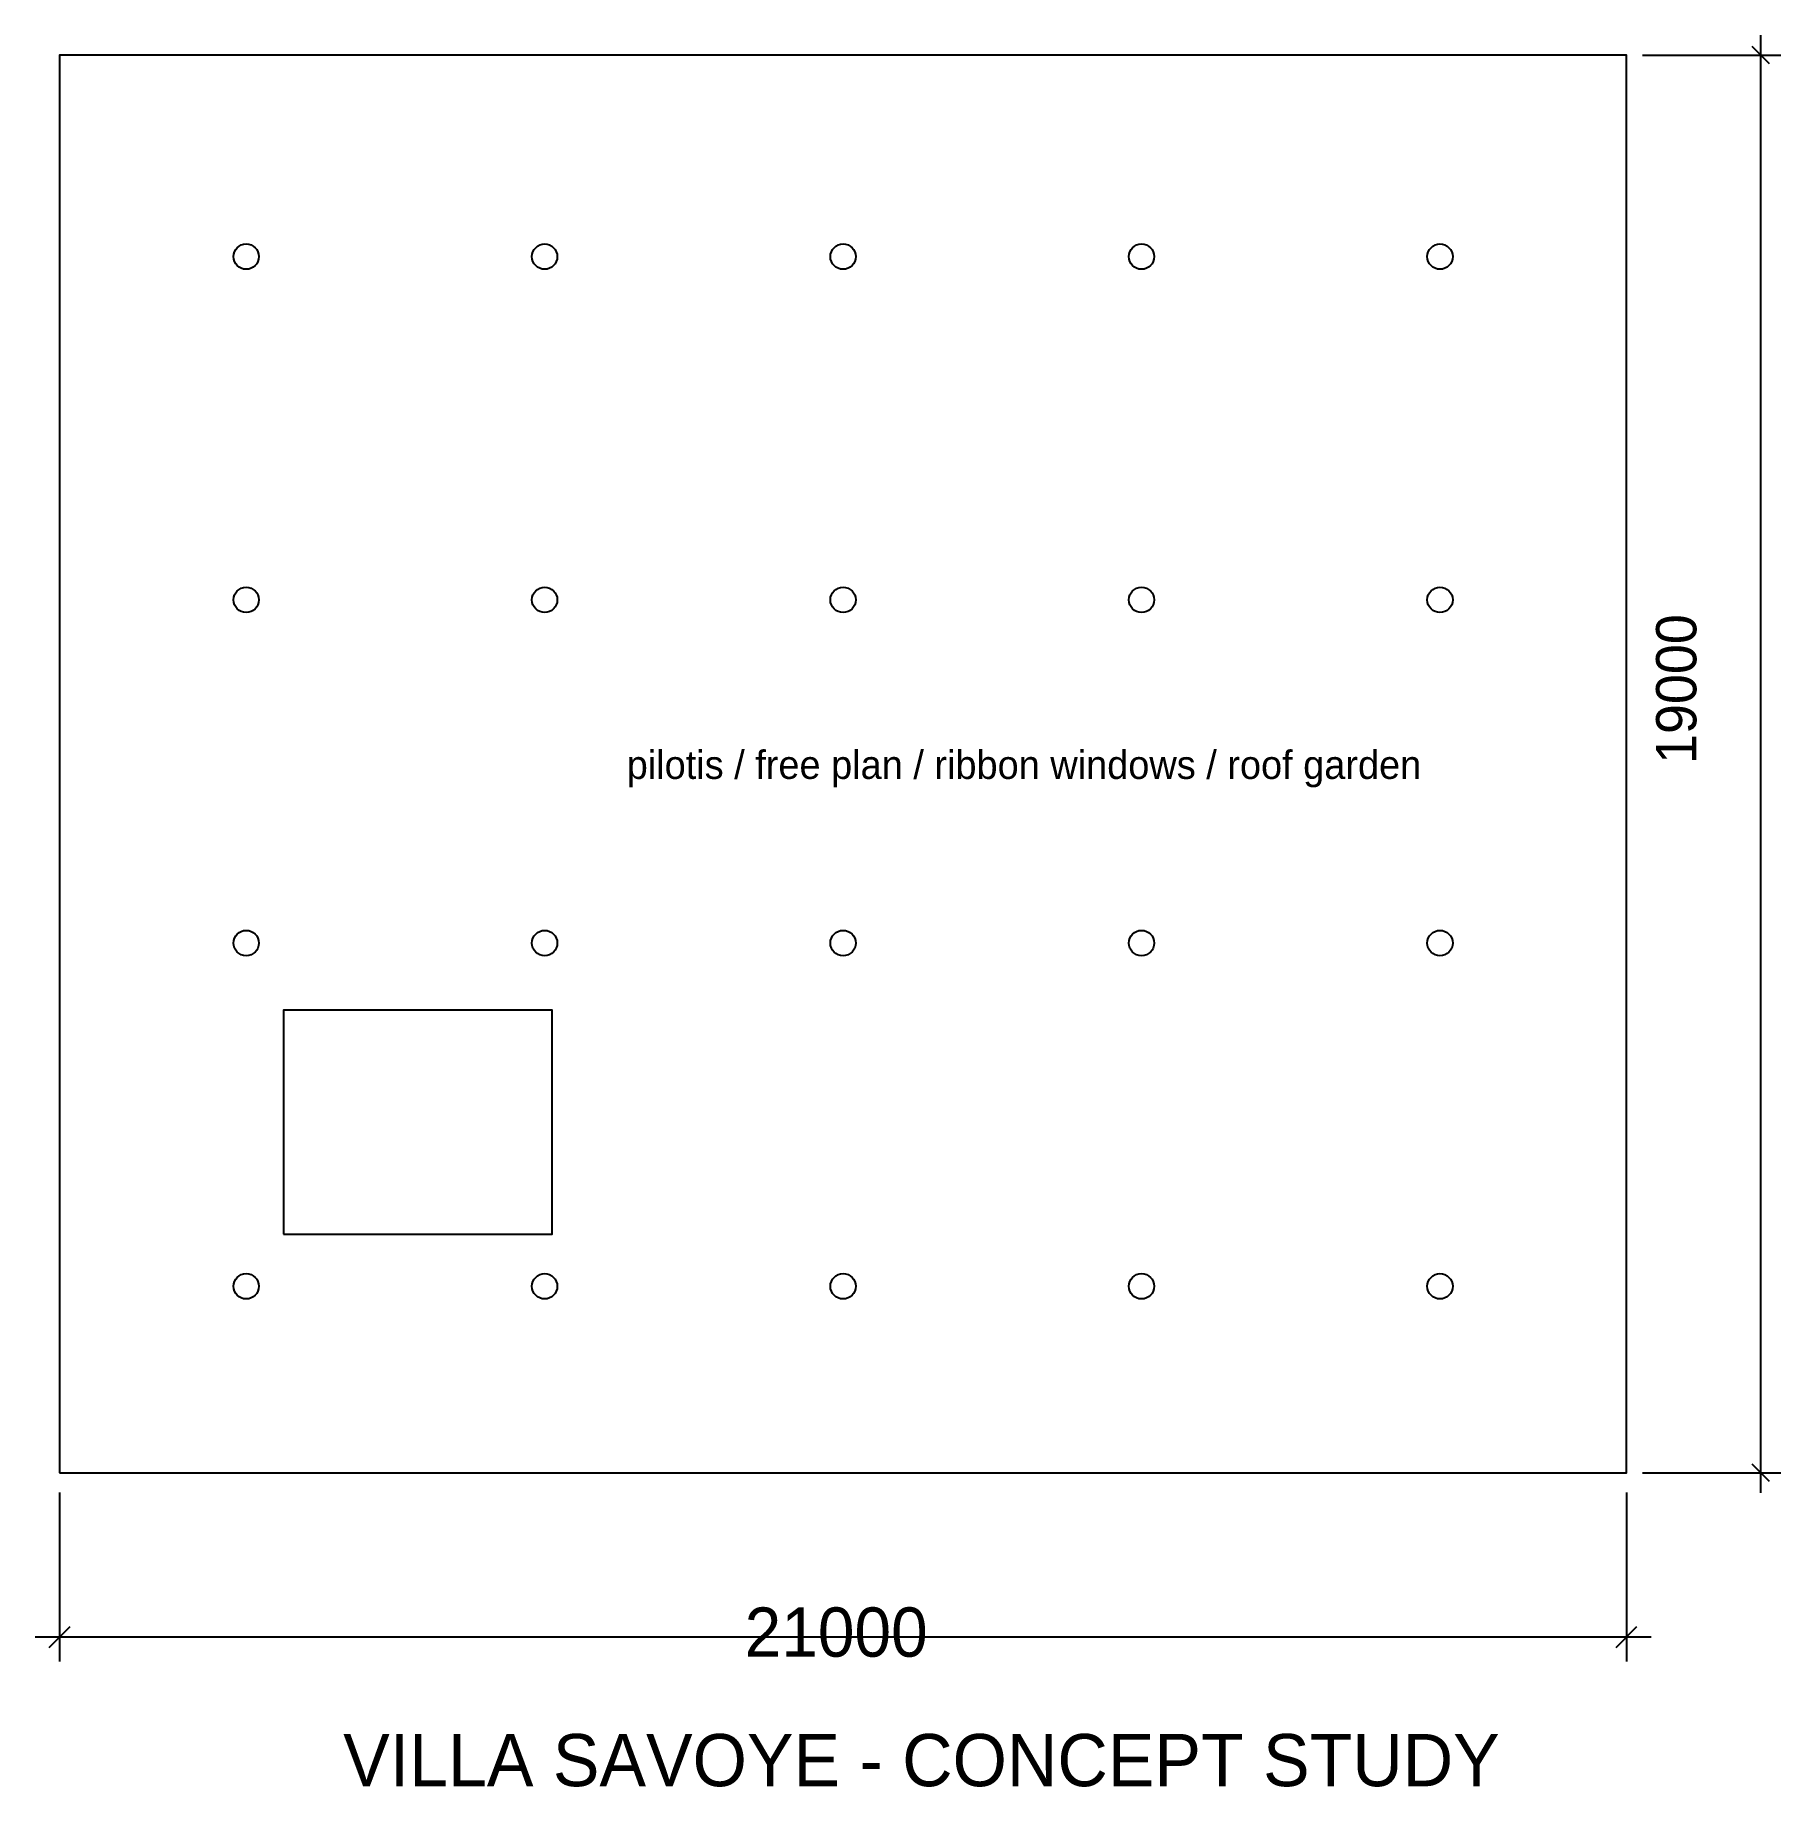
# Model space of a CAD drawing. Extents: x -330 to 23070, y -4210 to 19270.
import ezdxf

# ---------------------------------------------------------------- set-up
doc = ezdxf.new("R2010")
doc.units = 0
for name, color, linetype in [('dims', 8, 'CONTINUOUS'), ('labels', 7, 'CONTINUOUS'), ('plan', 7, 'CONTINUOUS')]:
    doc.layers.add(name, color=color, linetype=linetype)

msp = doc.modelspace()

# ---------------------------------------------------------------- linework, layer by layer
at = {"layer": 'dims'}
for p, q in [((22800, -270), (22800, 19270)), ((22914.551299, 18885.448701), (22685.448701, 19114.551299)), ((21216, 19000), (23070, 19000)), ((21216, 0), (23070, 0)), ((22914.551299, -114.551299), (22685.448701, 114.551299)), ((0, -264), (0, -2530)), ((21000, -264), (21000, -2530)), ((-140.007143, -2340.007143), (140.007143, -2059.992857)), ((20859.992857, -2340.007143), (21140.007143, -2059.992857)), ((-330, -2200), (21330, -2200))]:
    msp.add_line(p, q, dxfattribs=at)
at = {"layer": 'plan'}
for points in [[(0, 0), (21000, 0), (21000, 19000), (0, 19000)], [(3000, 3200), (6600, 3200), (6600, 6200), (3000, 6200)]]:
    msp.add_lwpolyline(points, close=True, dxfattribs=at)
for centre in [(2500, 16300), (6500, 16300), (10500, 16300), (14500, 16300), (18500, 16300), (2500, 11700), (6500, 11700), (10500, 11700), (14500, 11700), (18500, 11700), (2500, 7100), (6500, 7100), (10500, 7100), (14500, 7100), (18500, 7100), (2500, 2500), (6500, 2500), (10500, 2500), (14500, 2500), (18500, 2500)]:
    msp.add_circle(centre, 170, dxfattribs=at)

# ---------------------------------------------------------------- texts
at = {"layer": 'dims'}
msp.add_text('19000', height=540, rotation=90, dxfattribs=at).set_placement((21936, 9500))
msp.add_text('21000', height=660, dxfattribs=at).set_placement((9180, -2464))
at = {"layer": 'labels'}
for s, height, p in [('pilotis / free plan / ribbon windows / roof garden', 380, (7600, 9300)), ('VILLA SAVOYE - CONCEPT STUDY', 700, (3800, -4200))]:
    msp.add_text(s, height=height, dxfattribs=at).set_placement(p)

doc.saveas('drawing.dxf')
